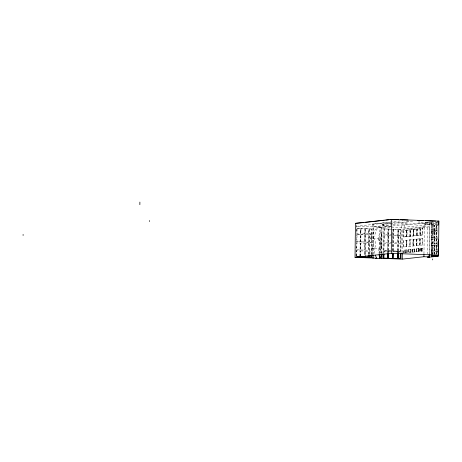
<?xml version="1.0" encoding="UTF-8"?>
<svg xmlns="http://www.w3.org/2000/svg" width="462" height="462" viewBox="0 0 462 462"><rect width="100%" height="100%" fill="white"/><g stroke="black" fill="none" stroke-linecap="round" stroke-linejoin="round"><path stroke-width="0.35" stroke-dasharray="2.31 1.73" d="M356.011 256.335L356.127 247.031M356.317 231.289L356.41 223.949M356.6 255.988L356.941 228.465L360.377 228.575L360.181 233.425L360.377 228.575M356.739 255.977L356.67 250.768L360.106 250.878L360.031 256.751M356.912 241.73L357.005 234.13L360.308 234.257L360.216 241.857L356.779 241.747L360.216 241.857M357.074 228.453L356.878 233.304L360.32 233.414M359.904 256.115L360.106 250.878M360.083 241.869L360.308 234.257M360.198 243.07L360.117 249.913L360.198 243.07L356.895 242.948L356.681 249.803L368.399 250.225L368.48 243.382L365.471 243.289L365.384 250.133L365.471 243.289M360.568 256.139L360.764 250.901L360.701 256.127M360.724 243.11L360.643 249.954L360.724 243.11L364.824 243.249L364.605 250.104L364.824 243.249M368.497 242.169L365.482 242.076L365.713 234.459L368.589 234.569L368.497 242.169L360.741 241.897L360.834 234.298L364.934 234.43L364.703 242.042L364.934 234.43M364.945 233.587L360.845 233.449L360.903 228.615L365.003 228.748L364.807 233.599L365.003 228.748M360.741 241.897L360.966 234.28M361.036 228.598L360.845 233.449M364.547 254.984L364.732 251.051L364.68 254.966M365.327 255.012L365.511 251.08L365.459 255.001M368.601 233.726L365.586 233.628L365.65 228.794L368.659 228.886L368.462 233.737L368.659 228.886M365.621 242.059L365.713 234.459M365.783 228.777L365.586 233.628M368.208 254.47L368.387 251.189L368.347 254.452M368.358 242.18L368.589 234.569M369.109 254.504L369.282 251.224L369.242 254.487M369.161 250.271L369.375 243.416L369.161 250.271L371.275 250.335L371.356 243.491L369.242 243.434M369.259 242.215L369.484 234.604L371.465 234.679L371.373 242.279L369.259 242.215L371.373 242.279M371.477 233.83L369.363 233.772L369.421 228.933L371.535 228.996L371.338 233.847M369.392 242.203L369.484 234.604M369.554 228.921L369.363 233.772M371.084 254.579L371.535 228.996M371.223 254.562L371.263 251.299L369.15 251.241M371.974 254.787L372.349 223.966L403.055 220.588M372.874 254.516L373.209 226.958L383.61 225.814L392.169 226.137L381.733 227.281L373.209 226.958M373.169 254.487L373.544 224.012L383.645 222.898L392.203 223.221M381.722 253.395L382.097 224.336L390.858 223.371M382.981 253.823L383.339 224.382L412.612 221.159M383.61 225.814L383.645 222.898M383.818 252.691L383.968 251.328L387.832 251.472L387.814 252.824M383.841 250.67L384.066 243.231L383.841 250.67L387.837 250.802L387.93 243.376L383.934 243.243M383.939 242.446L384.165 235.279L383.939 242.446L387.936 242.573L388.028 235.424L384.032 235.291M388.034 234.788L384.038 234.661L384.107 228.909L388.103 229.042L387.901 234.806L388.103 229.042M383.951 252.679L383.968 251.328M384.24 228.892L384.038 234.661M387.676 252.841L387.832 251.472M387.705 250.814L387.93 243.376M388.19 252.858L388.207 251.507L391.464 251.611M388.213 250.837L388.438 243.393L388.213 250.837L390.09 250.906M388.317 242.608L388.536 235.441L388.317 242.608L392.821 242.758L392.908 235.608L388.403 235.458M392.781 234.991L392.989 229.221L392.919 234.973L388.409 234.823L388.478 229.071L392.365 229.198M388.323 252.841L388.34 251.495M388.617 229.06L388.409 234.823M392.59 250.999L392.816 243.561L392.723 250.982L390.713 250.93M392.688 242.775L392.775 235.62M393.116 251.016L393.341 243.578L393.116 251.016L397.799 251.178L397.892 243.751L393.208 243.595M393.22 242.793L393.439 235.626L393.22 242.793L397.898 242.948L397.984 235.799L393.306 235.643M397.996 235.164L393.312 235.008L393.381 229.256L398.065 229.418L397.857 235.181L398.065 229.418M393.52 229.244L393.312 235.008M397.638 253.216L397.788 251.848L397.776 253.199M397.661 251.189L397.892 243.751M398.273 253.24C396.864 250.323 403.563 252.691 398.284 251.888M398.296 251.213L398.521 243.774L398.296 251.213L400.41 251.276L400.502 243.849L398.388 243.786M398.394 242.989L398.619 235.822L398.394 242.989L400.508 243.047L400.6 235.897L398.481 235.839M400.606 235.262L398.492 235.204L398.562 229.452L400.675 229.516L400.473 235.279L400.675 229.516M398.406 253.222L398.423 251.871M398.694 229.441L398.492 235.204M400.277 251.288L400.502 243.849M401.01 252.385L401.339 225.058C411.602 225.179 421.777 222.742 432.039 222.921L431.658 253.961M402.321 252.691L402.61 229.123L424.295 226.738L429.672 226.94L429.348 253.361M403.286 253.141L403.32 250.225L422.476 248.163L422.441 251.08L404.989 252.957L405.03 250.04M403.401 247.031L403.482 240.552L422.776 238.473L422.695 244.952L403.401 247.031L403.696 247.043L403.776 240.563L403.482 240.552M403.528 236.989L403.603 230.509L406.543 230.186L407.068 230.174L406.993 236.654L403.528 236.989L422.817 234.91L422.897 228.43L422.603 228.419L420.137 228.69L420.056 235.17L420.351 235.181L420.432 228.702L416.938 229.042L416.857 235.522L417.151 235.533L417.232 229.054L413.403 229.435L413.323 235.909L416.99 235.551L417.065 229.071M403.58 253.153L403.615 250.237L403.32 250.225M403.823 237L403.898 230.521L422.897 228.43M402.61 229.123L404.677 229.204L404.724 225.185M404.781 252.98L404.816 250.063L405.324 250.052L405.289 252.968M405.076 252.991L405.11 250.075M406.468 236.665L406.543 230.186M406.618 240.205L406.543 246.685L406.837 246.696L406.912 240.217L406.404 240.228L406.323 246.708L406.618 246.72L406.699 240.24M406.762 236.677L406.837 230.197M406.993 252.778L406.97 249.827M393.023 224.601L408.015 222.95L408.044 220.617M408.795 249.624L408.824 252.575L408.529 252.564L408.564 249.647L409.089 249.636L409.055 252.552L408.76 252.541M409.869 236.29L409.944 229.816L410.441 229.805L410.36 236.278L406.699 236.642L406.774 230.163L409.944 229.816M410.013 239.836L409.973 246.35L409.678 246.338L409.759 239.859L410.308 239.847L410.227 246.321L409.933 246.31M410.164 236.301L410.244 229.828M410.776 249.405L410.741 252.321L411.036 252.333L411.07 249.416L410.539 249.434L410.504 252.35L410.799 252.362L410.834 249.445M412.474 252.131L412.508 249.214L412.803 249.226L412.768 252.142L412.266 252.154L412.3 249.237L412.595 249.249L412.56 252.165M413.149 235.932L413.23 229.452L413.698 229.447L413.623 235.92L410.065 236.267L410.146 229.793L413.23 229.452M413.149 239.489L413.068 245.969L413.363 245.975L413.444 239.501L412.976 239.507L412.895 245.986L413.19 245.998L413.271 239.518M413.444 235.943L413.525 229.464M414.31 251.929L414.345 249.012L414.639 249.024L414.605 251.94L414.079 251.952L414.114 249.041L414.408 249.053L414.374 251.963M416.383 251.698L416.418 248.787L416.718 248.799L416.678 251.709L416.175 251.721L416.21 248.81L416.505 248.822L416.47 251.732M416.626 245.576L416.707 239.097M416.689 235.539L416.77 229.06M416.695 245.611L416.776 239.131M418.48 248.556L418.445 251.472L418.739 251.484L418.774 248.568L418.283 248.579L418.243 251.495L418.543 251.507L418.578 248.591M419.034 221.096L419.011 223.042L437.012 223.718L437.035 221.777M416.857 235.522L419.877 235.187L419.958 228.713M419.906 245.212L419.987 238.733M419.889 251.316L419.923 248.4M419.981 245.247L420.062 238.773M420.004 251.345L420.045 248.429M420.253 228.725L420.172 235.198L419.877 235.187M421.159 251.172L421.194 248.261M421.28 251.207L421.315 248.29M420.056 235.17L422.522 234.898L422.603 228.419M423.96 253.875L424.295 226.738M424.52 223.007L424.474 227.021L404.677 229.204M437.526 224.255L432.016 224.861L425.231 224.607L425.254 222.667L431.45 221.979L436.879 222.187M427.454 254.285L427.783 227.148L429.672 226.94M429.163 253.661L429.539 223.198M425.231 224.607L431.427 223.926L431.45 221.979M431.231 253.8L431.623 221.922L432.946 221.772M431.364 253.95L431.392 251.957L432.646 251.865L432.605 255.186M431.404 250.739L431.468 245.536L432.721 245.443L432.657 250.647L431.404 250.739L431.699 250.75M431.779 244.323L431.485 244.311L431.548 238.923L438.04 238.253M431.566 237.751L431.629 232.213L432.882 232.115L432.819 237.653L431.566 237.751L431.86 237.763M431.641 231.306L431.71 225.826L432.963 225.727L432.894 231.208L431.641 231.306L432.894 231.208M432.311 255.174L432.351 251.854M432.426 245.432L432.363 250.635L432.657 250.647M432.599 231.196L432.669 225.716L432.963 225.727M432.738 244.213L432.802 238.831L432.507 238.819L432.444 244.202L432.738 244.213L431.485 244.311M432.744 253.8L432.767 251.807L436.33 251.455L436.301 254.117M434.453 250.45L434.517 245.241L433.142 245.397L433.079 250.6L432.784 250.589L432.848 245.386L437.959 244.866M432.859 244.155L432.929 238.773L433.223 238.785L433.154 244.167L432.859 244.155L437.976 243.636M433.01 232.057L433.304 232.068L433.235 237.607L432.94 237.595L433.01 232.057L437.826 231.526M433.021 231.15L434.696 231.012L433.021 231.15L433.085 225.67L437.907 225.138M433.038 253.811L433.061 251.819L434.442 251.663L434.407 254.325M433.316 231.162L433.385 225.681L433.085 225.67M434.113 254.314L434.147 251.651M434.222 245.23L434.159 250.439L434.8 250.41L434.863 245.207M434.396 231L434.465 225.52L435.106 225.491L435.037 230.971L434.742 230.965L434.806 225.479L434.615 237.456L434.32 237.445L434.39 231.907L434.684 231.918M434.453 254.273L434.488 251.617L437.884 251.288L436.399 251.409L436.365 254.065M434.505 250.398L434.569 245.195L437.664 244.854L437.601 250.058M434.754 254.285L434.782 251.628M435.989 255.434L436.036 251.444M436.116 245.022L436.053 250.231L436.347 250.237L436.411 245.033L436.411 250.19L436.706 250.202L436.769 244.993M434.742 230.965L436.29 230.792L436.359 225.312L436.654 225.323L436.584 230.804L435.037 230.971M436.573 231.71L436.509 237.249L436.209 237.237L436.278 231.699L436.937 231.67L436.867 237.208L436.573 237.197L436.636 231.658M436.648 230.752L436.717 225.271L437.012 225.283L436.948 230.763L436.648 230.752L437.837 230.619M436.659 254.077L436.694 251.415M437.56 253.268L437.589 251.276M437.681 243.624L437.745 238.242M380.145 248.822L380.162 247.967A13.479 5.579 -87.8 0 0 378.909 239.472A16.112 6.67 -87.8 0 1 381.179 248.614L380.093 248.729M380.053 227.24L376.819 228.17L374.561 230.55A34.067 31.861 -80.8 0 1 370.154 238.097L372.187 240.448L373.238 243.127A7.017 6.56 -80.8 0 1 373.232 245.946L372.17 248.66A9.581 8.957 -80.8 0 0 372.083 252.079L372.776 254.585M390.656 222.505L356.381 226.282L372.314 226.882L392.307 224.682M431.329 221.754L383.31 226.969L401.311 227.65L437.012 223.718M357.005 234.13L360.175 234.274M371.465 234.679L369.352 234.615M388.028 235.424L387.936 242.573M379.833 227.264L380.486 227.235A4.649 4.222 83.7 0 0 376.42 230.347A38.594 35.066 83.7 0 1 373.371 237.757L370.166 238.109L378.407 238.421A38.594 15.979 -87.8 0 0 379.845 230.752A4.649 1.923 -87.8 0 1 381.733 227.281M397.984 235.799L397.898 242.948M400.6 235.897L400.508 243.047M368.48 243.382L368.399 250.225M432.94 237.595L437.762 237.064M373.371 237.757A9.869 8.963 83.7 0 1 374.705 248.377L372.17 248.66L378.944 248.914A13.479 5.579 -87.8 0 0 378.932 253.176M432.721 245.443L431.468 245.536M392.717 251.657L390.708 251.599M432.784 250.589L437.895 250.069M432.646 251.865L431.392 251.957M431.623 221.922L438.704 222.187M425.254 222.667L432.039 222.921M392.775 222.378L408.015 222.95M431.427 223.926L437.537 224.157M431.71 225.826L432.005 225.831M372.349 223.966L373.544 224.012M382.097 224.336L383.339 224.382M422.407 226.946L427.783 227.148M436.29 230.792L436.584 230.804M384.107 228.909L387.97 229.054M388.478 229.071L390.979 229.169M393.381 229.256L397.932 229.429M398.562 229.452L400.542 229.527M356.941 228.465L371.396 229.008M403.603 230.509L403.898 230.521M432.882 232.115L432.588 232.103L432.524 237.641L432.819 237.653M431.629 232.213L431.924 232.219M422.528 234.529L422.822 234.54M422.522 234.898L422.817 234.91M360.834 234.298L368.457 234.586M422.776 238.473L422.476 238.461L422.401 244.941L422.695 244.952M431.548 238.923L431.843 238.935M360.874 241.88L364.841 242.03M388.305 243.41L392.677 243.572M432.848 245.386L433.142 245.397M422.476 248.163L422.181 248.152L422.147 251.068L422.441 251.08M432.767 251.807L433.061 251.819M383.974 250.652L387.837 250.802M388.351 250.82L391.476 250.935M393.254 251.005L397.799 251.178M398.429 251.201L400.41 251.276M397.788 251.848L393.11 251.692L397.655 251.865M383.835 251.345L387.693 251.49M388.207 251.507L390.078 251.576M360.631 250.918L364.732 251.051M365.373 251.097L368.387 251.189M378.407 238.421A9.869 4.083 -87.8 0 1 378.944 248.914M374.901 253.494A13.479 12.243 83.7 0 1 374.705 248.377M379.215 253.696A9.771 4.048 -87.8 0 1 379.776 247.095A6.895 2.853 -87.8 0 0 380.746 252.258A3.817 1.582 -87.8 0 1 381.144 253.488M381.023 253.436A3.257 1.351 -87.8 0 0 380.596 252.344A6.607 2.737 -87.8 0 1 379.804 250.416A11.013 4.562 -87.8 0 0 379.585 253.511M379.862 239.657L381.381 247.765A16.066 6.653 -87.8 0 1 381.537 235.135A9.13 3.777 -87.8 0 1 379.862 239.657M381.733 234.413L381.548 249.313A24.313 10.066 -87.8 0 1 381.733 234.413M406.733 249.85L406.699 252.766L407.23 252.754L407.265 249.838L406.733 249.85M416.476 239.12L416.401 245.599L416.92 245.588L417.001 239.108L416.476 239.12M419.767 238.762L419.687 245.235L420.206 245.224L420.281 238.744L419.767 238.762M419.744 248.417L419.71 251.334L420.183 251.328L420.218 248.412L419.744 248.417M421.021 248.279L420.986 251.195L421.454 251.184L421.488 248.273L421.021 248.279M434.303 238.623L434.24 244.005L434.534 244.017L434.875 243.976L434.944 238.594L434.65 238.583L434.58 243.971L434.598 238.629L434.303 238.623M434.73 231.866L434.661 237.41L434.956 237.416L435.025 231.878L434.73 231.866M436.197 238.409L436.134 243.797L436.428 243.809L436.492 238.421L436.197 238.409M436.555 238.375L436.492 243.757L436.786 243.769L436.85 238.386L436.555 238.375M381.664 228.361L381.387 234.407A3.754 1.553 -87.8 0 0 380.538 230.885A2.119 0.878 -87.8 0 1 381.664 228.361M378.927 238.248A19.791 8.195 -87.8 0 0 380.301 231.699A3.176 1.317 -87.8 0 1 381.179 235.551A3.898 1.617 -87.8 0 1 378.927 238.248M381.179 252.847A1.975 0.82 -87.8 0 0 381.219 249.445A2.755 1.143 -87.8 0 1 380.186 248.937A8.639 3.581 -87.8 0 1 381.179 252.847"/><path stroke-width="0.69" d="M23.1 235.441L23.112 234.471M139.853 204.689L139.888 202.102M149.469 221.523L149.48 220.553M373.163 255.191L373.129 258.021L355.03 257.34L355.445 223.331L391.684 219.34L438.9 221.119L438.484 255.128L431.208 255.925L431.225 254.51M365.454 255.653L365.303 256.97M368.197 255.775L368.179 257.08L368.329 255.757M369.092 255.809L369.074 257.115L369.225 255.792M371.078 255.232L371.055 257.19L371.211 255.215M371.968 255.503L371.939 257.652L356.699 257.074M375.358 255.145A13.479 12.243 83.7 0 0 376.813 258.2L375.294 258.368L381.658 258.339L381.71 254.1M382.981 253.823L382.929 258.062L387.745 258.223L387.803 253.499M383.801 254.042L383.749 258.096L383.934 254.031M387.67 253.517L387.745 258.223M392.7 253.009L392.631 258.408L388.126 258.258L388.184 253.534M388.317 253.517L388.126 258.258M355.03 257.34L391.268 253.349L391.684 219.34M392.556 253.696L392.631 258.408M397.776 253.199L397.707 258.599L393.023 258.443L393.081 253.719M393.22 253.702L393.023 258.443M397.638 253.216L397.707 258.599M400.999 253.089L400.929 258.743L398.204 258.639L398.273 253.24M398.406 253.222L398.204 258.639M400.387 253.297L400.184 258.714M381.658 258.339L402.246 259.118L402.315 253.401M402.246 259.118L423.925 256.728L423.954 254.585M429.337 254.077L429.302 256.93L427.414 257.138L429.123 257.201L429.158 254.371M432.657 259.898L432.669 258.928M429.123 257.201L438.288 256.196L438.484 239.899M438.669 225.017L438.704 222.187M363.554 222.58L355.445 223.331M364.986 222.424L384.263 220.299M385.689 220.143L388.548 219.825M389.974 219.669L398.354 219.669M417.613 220.605L423.359 220.611M437.578 221.263L438.9 221.119M373.129 258.021L372.828 258.05L376.813 258.2M431.341 255.942L432.594 255.85L432.299 255.838M400.433 219.75L408.05 220.033M425.519 220.692L435.602 221.073M391.268 253.349L438.484 255.128M432.721 255.792L433.015 255.804M431.208 255.925L438.288 256.196M423.925 256.728L429.302 256.93M356.595 256.641L371.188 257.172M379.845 258.541A13.479 5.579 -87.8 0 1 379.088 254.822M379.279 254.516A9.771 4.048 -87.8 0 0 379.654 256.814A2.05 0.849 -87.8 0 0 380.382 257.761A2.05 0.849 -87.8 0 0 381.133 256.653A3.817 1.582 -87.8 0 0 381.248 254.244M381.15 254.302A3.257 1.351 -87.8 0 1 381.144 255.55A2.449 1.016 -87.8 0 1 380.584 257.374A1.478 0.612 -87.8 0 1 379.729 256.566A11.013 4.562 -87.8 0 1 379.591 254.545"/></g></svg>
